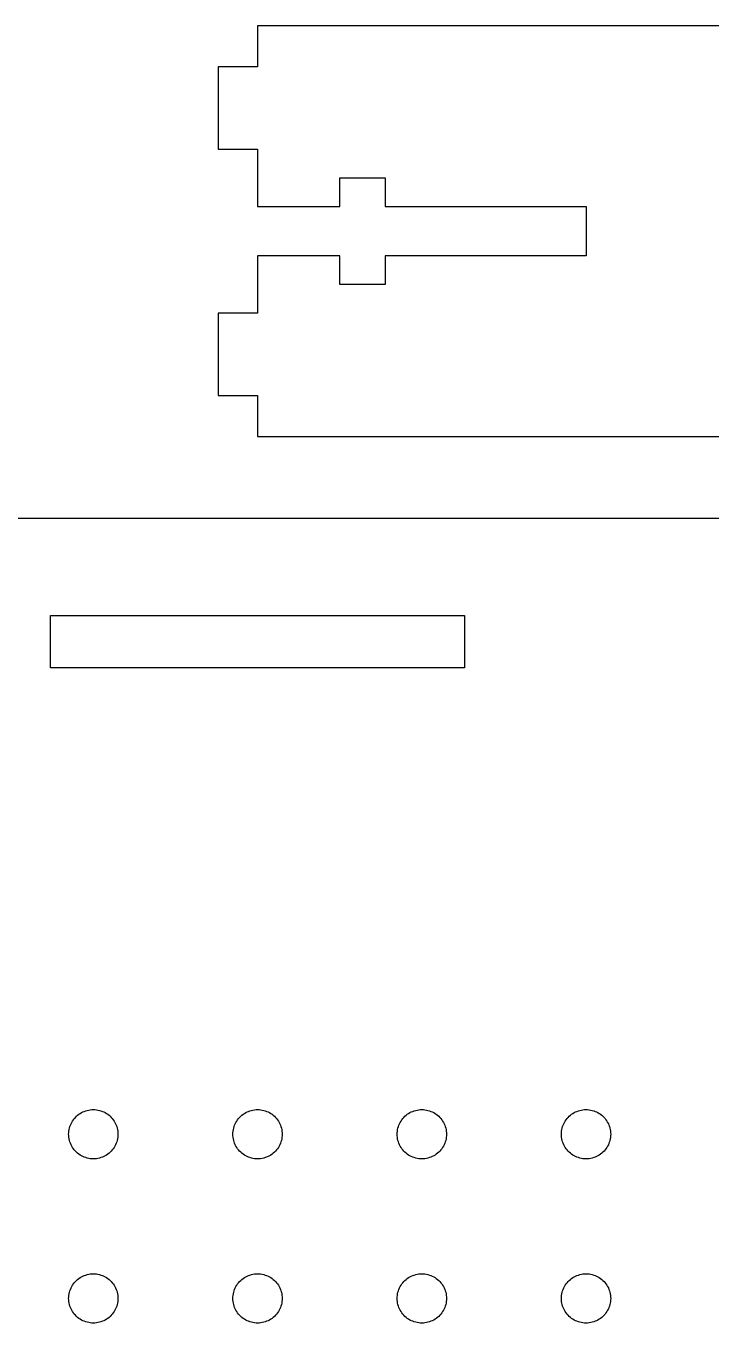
# Model space of a CAD drawing. Header units: metres. Extents: x -75 to 75, y -62 to 92.
# Drawn here: x -14.1 to 27.6, y 13.5 to 92.5 of the extents above; entities that cross this region are included whole.
import ezdxf

# ---------------------------------------------------------------- set-up
doc = ezdxf.new("R2010")
doc.units = ezdxf.units.M

msp = doc.modelspace()

# ---------------------------------------------------------------- linework, layer by layer
for p, q in [((50, 92.5), (0, 92.5)), ((0, 92.5), (0, 90)), ((0, 90), (-2.39999, 90)), ((-2.39999, 90), (-2.39999, 85)), ((-2.39999, 85), (0, 85)), ((0, 85), (0, 81.5)), ((5, 81.5), (5, 83.24)), ((5, 83.24), (7.75999, 83.24)), ((7.75999, 83.24), (7.75999, 81.5)), ((0, 81.5), (5, 81.5)), ((7.75999, 81.5), (20, 81.5)), ((20, 81.5), (20, 78.5)), ((5, 78.5), (0, 78.5)), ((0, 78.5), (0, 75)), ((5, 76.76), (5, 78.5)), ((20, 78.5), (7.75999, 78.5)), ((7.75999, 78.5), (7.75999, 76.76)), ((7.75999, 76.76), (5, 76.76)), ((0, 75), (-2.39999, 75)), ((-2.39999, 75), (-2.39999, 70)), ((-2.39999, 70), (0, 70)), ((0, 70), (0, 67.5)), ((0, 67.5), (50, 67.5)), ((70, 62.5), (-70, 62.5)), ((-12.6, 53.4), (-12.6, 56.6)), ((-12.6, 56.6), (12.6, 56.6)), ((12.6, 56.6), (12.6, 53.4)), ((12.6, 53.4), (-12.6, 53.4)), ((-11.0934, 26.0268), (-11.0268, 26.0934)), ((-11.0268, 26.0934), (-10.9561, 26.1558)), ((-10.9561, 26.1558), (-10.8817, 26.2135)), ((-10.8817, 26.2135), (-10.8037, 26.2665)), ((-10.8037, 26.2665), (-10.7226, 26.3145)), ((-10.7226, 26.3145), (-10.6387, 26.3572)), ((-10.6387, 26.3572), (-10.5522, 26.3947)), ((-10.5522, 26.3947), (-10.4635, 26.4266)), ((-10.4635, 26.4266), (-10.373, 26.4529)), ((-10.373, 26.4529), (-10.2811, 26.4734)), ((-10.2811, 26.4734), (-10.188, 26.4882)), ((-10.188, 26.4882), (-10.0942, 26.497)), ((-10.0942, 26.497), (-10, 26.5)), ((-10, 26.5), (-9.90581, 26.497)), ((-9.90581, 26.497), (-9.812, 26.4882)), ((-9.812, 26.4882), (-9.71892, 26.4734)), ((-9.71892, 26.4734), (-9.62695, 26.4529)), ((-9.62695, 26.4529), (-9.53647, 26.4266)), ((-9.53647, 26.4266), (-9.4478, 26.3947)), ((-9.4478, 26.3947), (-9.36133, 26.3572)), ((-9.36133, 26.3572), (-9.27736, 26.3145)), ((-9.27736, 26.3145), (-9.19626, 26.2665)), ((-9.19626, 26.2665), (-9.11832, 26.2135)), ((-9.11832, 26.2135), (-9.04385, 26.1558)), ((-9.04385, 26.1558), (-8.97318, 26.0934)), ((-8.97318, 26.0934), (-8.90654, 26.0268)), ((-1.09344, 26.0268), (-1.02681, 26.0934)), ((-1.02681, 26.0934), (-0.95613, 26.1558)), ((-0.95613, 26.1558), (-0.88167, 26.2135)), ((-0.88167, 26.2135), (-0.80373, 26.2665)), ((-0.80373, 26.2665), (-0.72263, 26.3145)), ((-0.72263, 26.3145), (-0.63866, 26.3572)), ((-0.63866, 26.3572), (-0.55219, 26.3947)), ((-0.55219, 26.3947), (-0.46352, 26.4266)), ((-0.46352, 26.4266), (-0.37303, 26.4529)), ((-0.37303, 26.4529), (-0.28107, 26.4734)), ((-0.28107, 26.4734), (-0.18799, 26.4882)), ((-0.18799, 26.4882), (-0.09418, 26.497)), ((-0.09418, 26.497), (0, 26.5)), ((0, 26.5), (0.09418, 26.497)), ((0.09418, 26.497), (0.18799, 26.4882)), ((0.18799, 26.4882), (0.28107, 26.4734)), ((0.28107, 26.4734), (0.37303, 26.4529)), ((0.37303, 26.4529), (0.46352, 26.4266)), ((0.46352, 26.4266), (0.55219, 26.3947)), ((0.55219, 26.3947), (0.63866, 26.3572)), ((0.63866, 26.3572), (0.72263, 26.3145)), ((0.72263, 26.3145), (0.80373, 26.2665)), ((0.80373, 26.2665), (0.88167, 26.2135)), ((0.88167, 26.2135), (0.95613, 26.1558)), ((0.95613, 26.1558), (1.02681, 26.0934)), ((1.02681, 26.0934), (1.09344, 26.0268)), ((8.90654, 26.0268), (8.97318, 26.0934)), ((8.97318, 26.0934), (9.04385, 26.1558)), ((9.04385, 26.1558), (9.11832, 26.2135)), ((9.11832, 26.2135), (9.19626, 26.2665)), ((9.19626, 26.2665), (9.27736, 26.3145)), ((9.27736, 26.3145), (9.36133, 26.3572)), ((9.36133, 26.3572), (9.4478, 26.3947)), ((9.4478, 26.3947), (9.53647, 26.4266)), ((9.53647, 26.4266), (9.62695, 26.4529)), ((9.62695, 26.4529), (9.71892, 26.4734)), ((9.71892, 26.4734), (9.812, 26.4882)), ((9.812, 26.4882), (9.90581, 26.497)), ((9.90581, 26.497), (10, 26.5)), ((10, 26.5), (10.0942, 26.497)), ((10.0942, 26.497), (10.188, 26.4882)), ((10.188, 26.4882), (10.2811, 26.4734)), ((10.2811, 26.4734), (10.373, 26.4529)), ((10.373, 26.4529), (10.4635, 26.4266)), ((10.4635, 26.4266), (10.5522, 26.3947)), ((10.5522, 26.3947), (10.6387, 26.3572)), ((10.6387, 26.3572), (10.7226, 26.3145)), ((10.7226, 26.3145), (10.8037, 26.2665)), ((10.8037, 26.2665), (10.8817, 26.2135)), ((10.8817, 26.2135), (10.9561, 26.1558)), ((10.9561, 26.1558), (11.0268, 26.0934)), ((11.0268, 26.0934), (11.0934, 26.0268)), ((18.9065, 26.0268), (18.9732, 26.0934)), ((18.9732, 26.0934), (19.0439, 26.1558)), ((19.0439, 26.1558), (19.1183, 26.2135)), ((19.1183, 26.2135), (19.1963, 26.2665)), ((19.1963, 26.2665), (19.2774, 26.3145)), ((19.2774, 26.3145), (19.3613, 26.3572)), ((19.3613, 26.3572), (19.4478, 26.3947)), ((19.4478, 26.3947), (19.5365, 26.4266)), ((19.5365, 26.4266), (19.627, 26.4529)), ((19.627, 26.4529), (19.7189, 26.4734)), ((19.7189, 26.4734), (19.812, 26.4882)), ((19.812, 26.4882), (19.9058, 26.497)), ((19.9058, 26.497), (20, 26.5)), ((20, 26.5), (20.0942, 26.497)), ((20.0942, 26.497), (20.188, 26.4882)), ((20.188, 26.4882), (20.2811, 26.4734)), ((20.2811, 26.4734), (20.373, 26.4529)), ((20.373, 26.4529), (20.4635, 26.4266)), ((20.4635, 26.4266), (20.5522, 26.3947)), ((20.5522, 26.3947), (20.6387, 26.3572)), ((20.6387, 26.3572), (20.7226, 26.3145)), ((20.7226, 26.3145), (20.8037, 26.2665)), ((20.8037, 26.2665), (20.8817, 26.2135)), ((20.8817, 26.2135), (20.9561, 26.1558)), ((20.9561, 26.1558), (21.0268, 26.0934)), ((21.0268, 26.0934), (21.0934, 26.0268)), ((-11.4882, 25.188), (-11.4734, 25.2811)), ((-11.4734, 25.2811), (-11.4529, 25.373)), ((-11.4529, 25.373), (-11.4266, 25.4635)), ((-11.4266, 25.4635), (-11.3947, 25.5522)), ((-11.3947, 25.5522), (-11.3572, 25.6387)), ((-11.3572, 25.6387), (-11.3145, 25.7226)), ((-11.3145, 25.7226), (-11.2665, 25.8037)), ((-11.2665, 25.8037), (-11.2135, 25.8817)), ((-11.2135, 25.8817), (-11.1558, 25.9561)), ((-11.1558, 25.9561), (-11.0934, 26.0268)), ((-8.90654, 26.0268), (-8.84422, 25.9561)), ((-8.84422, 25.9561), (-8.78647, 25.8817)), ((-8.78647, 25.8817), (-8.73351, 25.8037)), ((-8.73351, 25.8037), (-8.68553, 25.7226)), ((-8.68553, 25.7226), (-8.64275, 25.6387)), ((-8.64275, 25.6387), (-8.60533, 25.5522)), ((-8.60533, 25.5522), (-8.57341, 25.4635)), ((-8.57341, 25.4635), (-8.54712, 25.373)), ((-8.54712, 25.373), (-8.52657, 25.2811)), ((-8.52657, 25.2811), (-8.51183, 25.188)), ((-1.48816, 25.188), (-1.47342, 25.2811)), ((-1.47342, 25.2811), (-1.45287, 25.373)), ((-1.45287, 25.373), (-1.42657, 25.4635)), ((-1.42657, 25.4635), (-1.39465, 25.5522)), ((-1.39465, 25.5522), (-1.35724, 25.6387)), ((-1.35724, 25.6387), (-1.31445, 25.7226)), ((-1.31445, 25.7226), (-1.26648, 25.8037)), ((-1.26648, 25.8037), (-1.21352, 25.8817)), ((-1.21352, 25.8817), (-1.15576, 25.9561)), ((-1.15576, 25.9561), (-1.09344, 26.0268)), ((1.09344, 26.0268), (1.15576, 25.9561)), ((1.15576, 25.9561), (1.21352, 25.8817)), ((1.21352, 25.8817), (1.26648, 25.8037)), ((1.26648, 25.8037), (1.31445, 25.7226)), ((1.31445, 25.7226), (1.35724, 25.6387)), ((1.35724, 25.6387), (1.39465, 25.5522)), ((1.39465, 25.5522), (1.42657, 25.4635)), ((1.42657, 25.4635), (1.45287, 25.373)), ((1.45287, 25.373), (1.47342, 25.2811)), ((1.47342, 25.2811), (1.48816, 25.188)), ((8.51183, 25.188), (8.52657, 25.2811)), ((8.52657, 25.2811), (8.54712, 25.373)), ((8.54712, 25.373), (8.57341, 25.4635)), ((8.57341, 25.4635), (8.60533, 25.5522)), ((8.60533, 25.5522), (8.64275, 25.6387)), ((8.64275, 25.6387), (8.68553, 25.7226)), ((8.68553, 25.7226), (8.73351, 25.8037)), ((8.73351, 25.8037), (8.78647, 25.8817)), ((8.78647, 25.8817), (8.84422, 25.9561)), ((8.84422, 25.9561), (8.90654, 26.0268)), ((11.0934, 26.0268), (11.1558, 25.9561)), ((11.1558, 25.9561), (11.2135, 25.8817)), ((11.2135, 25.8817), (11.2665, 25.8037)), ((11.2665, 25.8037), (11.3145, 25.7226)), ((11.3145, 25.7226), (11.3572, 25.6387)), ((11.3572, 25.6387), (11.3947, 25.5522)), ((11.3947, 25.5522), (11.4266, 25.4635)), ((11.4266, 25.4635), (11.4529, 25.373)), ((11.4529, 25.373), (11.4734, 25.2811)), ((11.4734, 25.2811), (11.4882, 25.188)), ((18.5118, 25.188), (18.5266, 25.2811)), ((18.5266, 25.2811), (18.5471, 25.373)), ((18.5471, 25.373), (18.5734, 25.4635)), ((18.5734, 25.4635), (18.6053, 25.5522)), ((18.6053, 25.5522), (18.6427, 25.6387)), ((18.6427, 25.6387), (18.6855, 25.7226)), ((18.6855, 25.7226), (18.7335, 25.8037)), ((18.7335, 25.8037), (18.7865, 25.8817)), ((18.7865, 25.8817), (18.8442, 25.9561)), ((18.8442, 25.9561), (18.9065, 26.0268)), ((21.0934, 26.0268), (21.1558, 25.9561)), ((21.1558, 25.9561), (21.2135, 25.8817)), ((21.2135, 25.8817), (21.2665, 25.8037)), ((21.2665, 25.8037), (21.3145, 25.7226)), ((21.3145, 25.7226), (21.3572, 25.6387)), ((21.3572, 25.6387), (21.3947, 25.5522)), ((21.3947, 25.5522), (21.4266, 25.4635)), ((21.4266, 25.4635), (21.4529, 25.373)), ((21.4529, 25.373), (21.4734, 25.2811)), ((21.4734, 25.2811), (21.4882, 25.188)), ((-11.5, 25), (-11.497, 25.0942)), ((-11.497, 24.9058), (-11.5, 25)), ((-11.497, 25.0942), (-11.4882, 25.188)), ((-11.4882, 24.812), (-11.497, 24.9058)), ((-11.4734, 24.7189), (-11.4882, 24.812)), ((-11.4529, 24.627), (-11.4734, 24.7189)), ((-11.4266, 24.5365), (-11.4529, 24.627)), ((-11.3947, 24.4478), (-11.4266, 24.5365)), ((-8.57341, 24.5365), (-8.60533, 24.4478)), ((-8.54712, 24.627), (-8.57341, 24.5365)), ((-8.52657, 24.7189), (-8.54712, 24.627)), ((-8.51183, 24.812), (-8.52657, 24.7189)), ((-8.51183, 25.188), (-8.50294, 25.0942)), ((-8.50294, 24.9058), (-8.51183, 24.812)), ((-8.50294, 25.0942), (-8.5, 25)), ((-8.5, 25), (-8.50294, 24.9058)), ((-1.5, 25), (-1.49704, 25.0942)), ((-1.49704, 24.9058), (-1.5, 25)), ((-1.49704, 25.0942), (-1.48816, 25.188)), ((-1.48816, 24.812), (-1.49704, 24.9058)), ((-1.47342, 24.7189), (-1.48816, 24.812)), ((-1.45287, 24.627), (-1.47342, 24.7189)), ((-1.42657, 24.5365), (-1.45287, 24.627)), ((-1.39465, 24.4478), (-1.42657, 24.5365)), ((1.42657, 24.5365), (1.39465, 24.4478)), ((1.45287, 24.627), (1.42657, 24.5365)), ((1.47342, 24.7189), (1.45287, 24.627)), ((1.48816, 24.812), (1.47342, 24.7189)), ((1.48816, 25.188), (1.49704, 25.0942)), ((1.49704, 24.9058), (1.48816, 24.812)), ((1.49704, 25.0942), (1.5, 25)), ((1.5, 25), (1.49704, 24.9058)), ((8.5, 25), (8.50294, 25.0942)), ((8.50294, 24.9058), (8.5, 25)), ((8.50294, 25.0942), (8.51183, 25.188)), ((8.51183, 24.812), (8.50294, 24.9058)), ((8.52657, 24.7189), (8.51183, 24.812)), ((8.54712, 24.627), (8.52657, 24.7189)), ((8.57341, 24.5365), (8.54712, 24.627)), ((8.60533, 24.4478), (8.57341, 24.5365)), ((11.4266, 24.5365), (11.3947, 24.4478)), ((11.4529, 24.627), (11.4266, 24.5365)), ((11.4734, 24.7189), (11.4529, 24.627)), ((11.4882, 24.812), (11.4734, 24.7189)), ((11.4882, 25.188), (11.497, 25.0942)), ((11.497, 24.9058), (11.4882, 24.812)), ((11.497, 25.0942), (11.5, 25)), ((11.5, 25), (11.497, 24.9058)), ((18.5, 25), (18.5029, 25.0942)), ((18.5029, 24.9058), (18.5, 25)), ((18.5029, 25.0942), (18.5118, 25.188)), ((18.5118, 24.812), (18.5029, 24.9058)), ((18.5266, 24.7189), (18.5118, 24.812)), ((18.5471, 24.627), (18.5266, 24.7189)), ((18.5734, 24.5365), (18.5471, 24.627)), ((18.6053, 24.4478), (18.5734, 24.5365)), ((21.4266, 24.5365), (21.3947, 24.4478)), ((21.4529, 24.627), (21.4266, 24.5365)), ((21.4734, 24.7189), (21.4529, 24.627)), ((21.4882, 24.812), (21.4734, 24.7189)), ((21.4882, 25.188), (21.497, 25.0942)), ((21.497, 24.9058), (21.4882, 24.812)), ((21.497, 25.0942), (21.5, 25)), ((21.5, 25), (21.497, 24.9058)), ((-11.3572, 24.3613), (-11.3947, 24.4478)), ((-11.3145, 24.2774), (-11.3572, 24.3613)), ((-11.2665, 24.1963), (-11.3145, 24.2774)), ((-11.2135, 24.1183), (-11.2665, 24.1963)), ((-11.1558, 24.0439), (-11.2135, 24.1183)), ((-11.0934, 23.9732), (-11.1558, 24.0439)), ((-11.0268, 23.9065), (-11.0934, 23.9732)), ((-10.9561, 23.8442), (-11.0268, 23.9065)), ((-10.8817, 23.7865), (-10.9561, 23.8442)), ((-10.8037, 23.7335), (-10.8817, 23.7865)), ((-10.7226, 23.6855), (-10.8037, 23.7335)), ((-9.19626, 23.7335), (-9.27736, 23.6855)), ((-9.11832, 23.7865), (-9.19626, 23.7335)), ((-9.04385, 23.8442), (-9.11832, 23.7865)), ((-8.97318, 23.9065), (-9.04385, 23.8442)), ((-8.90654, 23.9732), (-8.97318, 23.9065)), ((-8.84422, 24.0439), (-8.90654, 23.9732)), ((-8.78647, 24.1183), (-8.84422, 24.0439)), ((-8.73351, 24.1963), (-8.78647, 24.1183)), ((-8.68553, 24.2774), (-8.73351, 24.1963)), ((-8.64275, 24.3613), (-8.68553, 24.2774)), ((-8.60533, 24.4478), (-8.64275, 24.3613)), ((-1.35724, 24.3613), (-1.39465, 24.4478)), ((-1.31445, 24.2774), (-1.35724, 24.3613)), ((-1.26648, 24.1963), (-1.31445, 24.2774)), ((-1.21352, 24.1183), (-1.26648, 24.1963)), ((-1.15576, 24.0439), (-1.21352, 24.1183)), ((-1.09344, 23.9732), (-1.15576, 24.0439)), ((-1.02681, 23.9065), (-1.09344, 23.9732)), ((-0.95613, 23.8442), (-1.02681, 23.9065)), ((-0.88167, 23.7865), (-0.95613, 23.8442)), ((-0.80373, 23.7335), (-0.88167, 23.7865)), ((-0.72263, 23.6855), (-0.80373, 23.7335)), ((0.80373, 23.7335), (0.72263, 23.6855)), ((0.88167, 23.7865), (0.80373, 23.7335)), ((0.95613, 23.8442), (0.88167, 23.7865)), ((1.02681, 23.9065), (0.95613, 23.8442)), ((1.09344, 23.9732), (1.02681, 23.9065)), ((1.15576, 24.0439), (1.09344, 23.9732)), ((1.21352, 24.1183), (1.15576, 24.0439)), ((1.26648, 24.1963), (1.21352, 24.1183)), ((1.31445, 24.2774), (1.26648, 24.1963)), ((1.35724, 24.3613), (1.31445, 24.2774)), ((1.39465, 24.4478), (1.35724, 24.3613)), ((8.64275, 24.3613), (8.60533, 24.4478)), ((8.68553, 24.2774), (8.64275, 24.3613)), ((8.73351, 24.1963), (8.68553, 24.2774)), ((8.78647, 24.1183), (8.73351, 24.1963)), ((8.84422, 24.0439), (8.78647, 24.1183)), ((8.90654, 23.9732), (8.84422, 24.0439)), ((8.97318, 23.9065), (8.90654, 23.9732)), ((9.04385, 23.8442), (8.97318, 23.9065)), ((9.11832, 23.7865), (9.04385, 23.8442)), ((9.19626, 23.7335), (9.11832, 23.7865)), ((9.27736, 23.6855), (9.19626, 23.7335)), ((10.8037, 23.7335), (10.7226, 23.6855)), ((10.8817, 23.7865), (10.8037, 23.7335)), ((10.9561, 23.8442), (10.8817, 23.7865)), ((11.0268, 23.9065), (10.9561, 23.8442)), ((11.0934, 23.9732), (11.0268, 23.9065)), ((11.1558, 24.0439), (11.0934, 23.9732)), ((11.2135, 24.1183), (11.1558, 24.0439)), ((11.2665, 24.1963), (11.2135, 24.1183)), ((11.3145, 24.2774), (11.2665, 24.1963)), ((11.3572, 24.3613), (11.3145, 24.2774)), ((11.3947, 24.4478), (11.3572, 24.3613)), ((18.6427, 24.3613), (18.6053, 24.4478)), ((18.6855, 24.2774), (18.6427, 24.3613)), ((18.7335, 24.1963), (18.6855, 24.2774)), ((18.7865, 24.1183), (18.7335, 24.1963)), ((18.8442, 24.0439), (18.7865, 24.1183)), ((18.9065, 23.9732), (18.8442, 24.0439)), ((18.9732, 23.9065), (18.9065, 23.9732)), ((19.0439, 23.8442), (18.9732, 23.9065)), ((19.1183, 23.7865), (19.0439, 23.8442)), ((19.1963, 23.7335), (19.1183, 23.7865)), ((19.2774, 23.6855), (19.1963, 23.7335)), ((20.8037, 23.7335), (20.7226, 23.6855)), ((20.8817, 23.7865), (20.8037, 23.7335)), ((20.9561, 23.8442), (20.8817, 23.7865)), ((21.0268, 23.9065), (20.9561, 23.8442)), ((21.0934, 23.9732), (21.0268, 23.9065)), ((21.1558, 24.0439), (21.0934, 23.9732)), ((21.2135, 24.1183), (21.1558, 24.0439)), ((21.2665, 24.1963), (21.2135, 24.1183)), ((21.3145, 24.2774), (21.2665, 24.1963)), ((21.3572, 24.3613), (21.3145, 24.2774)), ((21.3947, 24.4478), (21.3572, 24.3613)), ((-10.6387, 23.6427), (-10.7226, 23.6855)), ((-10.5522, 23.6053), (-10.6387, 23.6427)), ((-10.4635, 23.5734), (-10.5522, 23.6053)), ((-10.373, 23.5471), (-10.4635, 23.5734)), ((-10.2811, 23.5266), (-10.373, 23.5471)), ((-10.188, 23.5118), (-10.2811, 23.5266)), ((-10.0942, 23.5029), (-10.188, 23.5118)), ((-10, 23.5), (-10.0942, 23.5029)), ((-9.90581, 23.5029), (-10, 23.5)), ((-9.812, 23.5118), (-9.90581, 23.5029)), ((-9.71892, 23.5266), (-9.812, 23.5118)), ((-9.62695, 23.5471), (-9.71892, 23.5266)), ((-9.53647, 23.5734), (-9.62695, 23.5471)), ((-9.4478, 23.6053), (-9.53647, 23.5734)), ((-9.36133, 23.6427), (-9.4478, 23.6053)), ((-9.27736, 23.6855), (-9.36133, 23.6427)), ((-0.63866, 23.6427), (-0.72263, 23.6855)), ((-0.55219, 23.6053), (-0.63866, 23.6427)), ((-0.46352, 23.5734), (-0.55219, 23.6053)), ((-0.37303, 23.5471), (-0.46352, 23.5734)), ((-0.28107, 23.5266), (-0.37303, 23.5471)), ((-0.18799, 23.5118), (-0.28107, 23.5266)), ((-0.09418, 23.5029), (-0.18799, 23.5118)), ((0, 23.5), (-0.09418, 23.5029)), ((0.09418, 23.5029), (0, 23.5)), ((0.18799, 23.5118), (0.09418, 23.5029)), ((0.28107, 23.5266), (0.18799, 23.5118)), ((0.37303, 23.5471), (0.28107, 23.5266)), ((0.46352, 23.5734), (0.37303, 23.5471)), ((0.55219, 23.6053), (0.46352, 23.5734)), ((0.63866, 23.6427), (0.55219, 23.6053)), ((0.72263, 23.6855), (0.63866, 23.6427)), ((9.36133, 23.6427), (9.27736, 23.6855)), ((9.4478, 23.6053), (9.36133, 23.6427)), ((9.53647, 23.5734), (9.4478, 23.6053)), ((9.62695, 23.5471), (9.53647, 23.5734)), ((9.71892, 23.5266), (9.62695, 23.5471)), ((9.812, 23.5118), (9.71892, 23.5266)), ((9.90581, 23.5029), (9.812, 23.5118)), ((10, 23.5), (9.90581, 23.5029)), ((10.0942, 23.5029), (10, 23.5)), ((10.188, 23.5118), (10.0942, 23.5029)), ((10.2811, 23.5266), (10.188, 23.5118)), ((10.373, 23.5471), (10.2811, 23.5266)), ((10.4635, 23.5734), (10.373, 23.5471)), ((10.5522, 23.6053), (10.4635, 23.5734)), ((10.6387, 23.6427), (10.5522, 23.6053)), ((10.7226, 23.6855), (10.6387, 23.6427)), ((19.3613, 23.6427), (19.2774, 23.6855)), ((19.4478, 23.6053), (19.3613, 23.6427)), ((19.5365, 23.5734), (19.4478, 23.6053)), ((19.627, 23.5471), (19.5365, 23.5734)), ((19.7189, 23.5266), (19.627, 23.5471)), ((19.812, 23.5118), (19.7189, 23.5266)), ((19.9058, 23.5029), (19.812, 23.5118)), ((20, 23.5), (19.9058, 23.5029)), ((20.0942, 23.5029), (20, 23.5)), ((20.188, 23.5118), (20.0942, 23.5029)), ((20.2811, 23.5266), (20.188, 23.5118)), ((20.373, 23.5471), (20.2811, 23.5266)), ((20.4635, 23.5734), (20.373, 23.5471)), ((20.5522, 23.6053), (20.4635, 23.5734)), ((20.6387, 23.6427), (20.5522, 23.6053)), ((20.7226, 23.6855), (20.6387, 23.6427)), ((-11.3145, 15.7226), (-11.2665, 15.8037)), ((-11.2665, 15.8037), (-11.2135, 15.8817)), ((-11.2135, 15.8817), (-11.1558, 15.9561)), ((-11.1558, 15.9561), (-11.0934, 16.0268)), ((-11.0934, 16.0268), (-11.0268, 16.0934)), ((-11.0268, 16.0934), (-10.9561, 16.1558)), ((-10.9561, 16.1558), (-10.8817, 16.2135)), ((-10.8817, 16.2135), (-10.8037, 16.2665)), ((-10.8037, 16.2665), (-10.7226, 16.3145)), ((-10.7226, 16.3145), (-10.6387, 16.3572)), ((-10.6387, 16.3572), (-10.5522, 16.3947)), ((-10.5522, 16.3947), (-10.4635, 16.4266)), ((-10.4635, 16.4266), (-10.373, 16.4529)), ((-10.373, 16.4529), (-10.2811, 16.4734)), ((-10.2811, 16.4734), (-10.188, 16.4882)), ((-10.188, 16.4882), (-10.0942, 16.497)), ((-10.0942, 16.497), (-10, 16.5)), ((-10, 16.5), (-9.90581, 16.497)), ((-9.90581, 16.497), (-9.812, 16.4882)), ((-9.812, 16.4882), (-9.71892, 16.4734)), ((-9.71892, 16.4734), (-9.62695, 16.4529)), ((-9.62695, 16.4529), (-9.53647, 16.4266)), ((-9.53647, 16.4266), (-9.4478, 16.3947)), ((-9.4478, 16.3947), (-9.36133, 16.3572)), ((-9.36133, 16.3572), (-9.27736, 16.3145)), ((-9.27736, 16.3145), (-9.19626, 16.2665)), ((-9.19626, 16.2665), (-9.11832, 16.2135)), ((-9.11832, 16.2135), (-9.04385, 16.1558)), ((-9.04385, 16.1558), (-8.97318, 16.0934)), ((-8.97318, 16.0934), (-8.90654, 16.0268)), ((-8.90654, 16.0268), (-8.84422, 15.9561)), ((-8.84422, 15.9561), (-8.78647, 15.8817)), ((-8.78647, 15.8817), (-8.73351, 15.8037)), ((-8.73351, 15.8037), (-8.68553, 15.7226)), ((-1.31445, 15.7226), (-1.26648, 15.8037)), ((-1.26648, 15.8037), (-1.21352, 15.8817)), ((-1.21352, 15.8817), (-1.15576, 15.9561)), ((-1.15576, 15.9561), (-1.09344, 16.0268)), ((-1.09344, 16.0268), (-1.02681, 16.0934)), ((-1.02681, 16.0934), (-0.95613, 16.1558)), ((-0.95613, 16.1558), (-0.88167, 16.2135)), ((-0.88167, 16.2135), (-0.80373, 16.2665)), ((-0.80373, 16.2665), (-0.72263, 16.3145)), ((-0.72263, 16.3145), (-0.63866, 16.3572)), ((-0.63866, 16.3572), (-0.55219, 16.3947)), ((-0.55219, 16.3947), (-0.46352, 16.4266)), ((-0.46352, 16.4266), (-0.37303, 16.4529)), ((-0.37303, 16.4529), (-0.28107, 16.4734)), ((-0.28107, 16.4734), (-0.18799, 16.4882)), ((-0.18799, 16.4882), (-0.09418, 16.497)), ((-0.09418, 16.497), (0, 16.5)), ((0, 16.5), (0.09418, 16.497)), ((0.09418, 16.497), (0.18799, 16.4882)), ((0.18799, 16.4882), (0.28107, 16.4734)), ((0.28107, 16.4734), (0.37303, 16.4529)), ((0.37303, 16.4529), (0.46352, 16.4266)), ((0.46352, 16.4266), (0.55219, 16.3947)), ((0.55219, 16.3947), (0.63866, 16.3572)), ((0.63866, 16.3572), (0.72263, 16.3145)), ((0.72263, 16.3145), (0.80373, 16.2665)), ((0.80373, 16.2665), (0.88167, 16.2135)), ((0.88167, 16.2135), (0.95613, 16.1558)), ((0.95613, 16.1558), (1.02681, 16.0934)), ((1.02681, 16.0934), (1.09344, 16.0268)), ((1.09344, 16.0268), (1.15576, 15.9561)), ((1.15576, 15.9561), (1.21352, 15.8817)), ((1.21352, 15.8817), (1.26648, 15.8037)), ((1.26648, 15.8037), (1.31445, 15.7226)), ((8.68553, 15.7226), (8.73351, 15.8037)), ((8.73351, 15.8037), (8.78647, 15.8817)), ((8.78647, 15.8817), (8.84422, 15.9561)), ((8.84422, 15.9561), (8.90654, 16.0268)), ((8.90654, 16.0268), (8.97318, 16.0934)), ((8.97318, 16.0934), (9.04385, 16.1558)), ((9.04385, 16.1558), (9.11832, 16.2135)), ((9.11832, 16.2135), (9.19626, 16.2665)), ((9.19626, 16.2665), (9.27736, 16.3145)), ((9.27736, 16.3145), (9.36133, 16.3572)), ((9.36133, 16.3572), (9.4478, 16.3947)), ((9.4478, 16.3947), (9.53647, 16.4266)), ((9.53647, 16.4266), (9.62695, 16.4529)), ((9.62695, 16.4529), (9.71892, 16.4734)), ((9.71892, 16.4734), (9.812, 16.4882)), ((9.812, 16.4882), (9.90581, 16.497)), ((9.90581, 16.497), (10, 16.5)), ((10, 16.5), (10.0942, 16.497)), ((10.0942, 16.497), (10.188, 16.4882)), ((10.188, 16.4882), (10.2811, 16.4734)), ((10.2811, 16.4734), (10.373, 16.4529)), ((10.373, 16.4529), (10.4635, 16.4266)), ((10.4635, 16.4266), (10.5522, 16.3947)), ((10.5522, 16.3947), (10.6387, 16.3572)), ((10.6387, 16.3572), (10.7226, 16.3145)), ((10.7226, 16.3145), (10.8037, 16.2665)), ((10.8037, 16.2665), (10.8817, 16.2135)), ((10.8817, 16.2135), (10.9561, 16.1558)), ((10.9561, 16.1558), (11.0268, 16.0934)), ((11.0268, 16.0934), (11.0934, 16.0268)), ((11.0934, 16.0268), (11.1558, 15.9561)), ((11.1558, 15.9561), (11.2135, 15.8817)), ((11.2135, 15.8817), (11.2665, 15.8037)), ((11.2665, 15.8037), (11.3145, 15.7226)), ((18.6855, 15.7226), (18.7335, 15.8037)), ((18.7335, 15.8037), (18.7865, 15.8817)), ((18.7865, 15.8817), (18.8442, 15.9561)), ((18.8442, 15.9561), (18.9065, 16.0268)), ((18.9065, 16.0268), (18.9732, 16.0934)), ((18.9732, 16.0934), (19.0439, 16.1558)), ((19.0439, 16.1558), (19.1183, 16.2135)), ((19.1183, 16.2135), (19.1963, 16.2665)), ((19.1963, 16.2665), (19.2774, 16.3145)), ((19.2774, 16.3145), (19.3613, 16.3572)), ((19.3613, 16.3572), (19.4478, 16.3947)), ((19.4478, 16.3947), (19.5365, 16.4266)), ((19.5365, 16.4266), (19.627, 16.4529)), ((19.627, 16.4529), (19.7189, 16.4734)), ((19.7189, 16.4734), (19.812, 16.4882)), ((19.812, 16.4882), (19.9058, 16.497)), ((19.9058, 16.497), (20, 16.5)), ((20, 16.5), (20.0942, 16.497)), ((20.0942, 16.497), (20.188, 16.4882)), ((20.188, 16.4882), (20.2811, 16.4734)), ((20.2811, 16.4734), (20.373, 16.4529)), ((20.373, 16.4529), (20.4635, 16.4266)), ((20.4635, 16.4266), (20.5522, 16.3947)), ((20.5522, 16.3947), (20.6387, 16.3572)), ((20.6387, 16.3572), (20.7226, 16.3145)), ((20.7226, 16.3145), (20.8037, 16.2665)), ((20.8037, 16.2665), (20.8817, 16.2135)), ((20.8817, 16.2135), (20.9561, 16.1558)), ((20.9561, 16.1558), (21.0268, 16.0934)), ((21.0268, 16.0934), (21.0934, 16.0268)), ((21.0934, 16.0268), (21.1558, 15.9561)), ((21.1558, 15.9561), (21.2135, 15.8817)), ((21.2135, 15.8817), (21.2665, 15.8037)), ((21.2665, 15.8037), (21.3145, 15.7226)), ((-11.5, 15), (-11.497, 15.0942)), ((-11.497, 15.0942), (-11.4882, 15.188)), ((-11.4882, 15.188), (-11.4734, 15.2811)), ((-11.4734, 15.2811), (-11.4529, 15.373)), ((-11.4529, 15.373), (-11.4266, 15.4635)), ((-11.4266, 15.4635), (-11.3947, 15.5522)), ((-11.3947, 15.5522), (-11.3572, 15.6387)), ((-11.3572, 15.6387), (-11.3145, 15.7226)), ((-8.68553, 15.7226), (-8.64275, 15.6387)), ((-8.64275, 15.6387), (-8.60533, 15.5522)), ((-8.60533, 15.5522), (-8.57341, 15.4635)), ((-8.57341, 15.4635), (-8.54712, 15.373)), ((-8.54712, 15.373), (-8.52657, 15.2811)), ((-8.52657, 15.2811), (-8.51183, 15.188)), ((-8.51183, 15.188), (-8.50294, 15.0942)), ((-8.50294, 15.0942), (-8.5, 15)), ((-1.5, 15), (-1.49704, 15.0942)), ((-1.49704, 15.0942), (-1.48816, 15.188)), ((-1.48816, 15.188), (-1.47342, 15.2811)), ((-1.47342, 15.2811), (-1.45287, 15.373)), ((-1.45287, 15.373), (-1.42657, 15.4635)), ((-1.42657, 15.4635), (-1.39465, 15.5522)), ((-1.39465, 15.5522), (-1.35724, 15.6387)), ((-1.35724, 15.6387), (-1.31445, 15.7226)), ((1.31445, 15.7226), (1.35724, 15.6387)), ((1.35724, 15.6387), (1.39465, 15.5522)), ((1.39465, 15.5522), (1.42657, 15.4635)), ((1.42657, 15.4635), (1.45287, 15.373)), ((1.45287, 15.373), (1.47342, 15.2811)), ((1.47342, 15.2811), (1.48816, 15.188)), ((1.48816, 15.188), (1.49704, 15.0942)), ((1.49704, 15.0942), (1.5, 15)), ((8.5, 15), (8.50294, 15.0942)), ((8.50294, 15.0942), (8.51183, 15.188)), ((8.51183, 15.188), (8.52657, 15.2811)), ((8.52657, 15.2811), (8.54712, 15.373)), ((8.54712, 15.373), (8.57341, 15.4635)), ((8.57341, 15.4635), (8.60533, 15.5522)), ((8.60533, 15.5522), (8.64275, 15.6387)), ((8.64275, 15.6387), (8.68553, 15.7226)), ((11.3145, 15.7226), (11.3572, 15.6387)), ((11.3572, 15.6387), (11.3947, 15.5522)), ((11.3947, 15.5522), (11.4266, 15.4635)), ((11.4266, 15.4635), (11.4529, 15.373)), ((11.4529, 15.373), (11.4734, 15.2811)), ((11.4734, 15.2811), (11.4882, 15.188)), ((11.4882, 15.188), (11.497, 15.0942)), ((11.497, 15.0942), (11.5, 15)), ((18.5, 15), (18.5029, 15.0942)), ((18.5029, 15.0942), (18.5118, 15.188)), ((18.5118, 15.188), (18.5266, 15.2811)), ((18.5266, 15.2811), (18.5471, 15.373)), ((18.5471, 15.373), (18.5734, 15.4635)), ((18.5734, 15.4635), (18.6053, 15.5522)), ((18.6053, 15.5522), (18.6427, 15.6387)), ((18.6427, 15.6387), (18.6855, 15.7226)), ((21.3145, 15.7226), (21.3572, 15.6387)), ((21.3572, 15.6387), (21.3947, 15.5522)), ((21.3947, 15.5522), (21.4266, 15.4635)), ((21.4266, 15.4635), (21.4529, 15.373)), ((21.4529, 15.373), (21.4734, 15.2811)), ((21.4734, 15.2811), (21.4882, 15.188)), ((21.4882, 15.188), (21.497, 15.0942)), ((21.497, 15.0942), (21.5, 15)), ((-11.497, 14.9058), (-11.5, 15)), ((-11.4882, 14.812), (-11.497, 14.9058)), ((-11.4734, 14.7189), (-11.4882, 14.812)), ((-11.4529, 14.627), (-11.4734, 14.7189)), ((-11.4266, 14.5365), (-11.4529, 14.627)), ((-11.3947, 14.4478), (-11.4266, 14.5365)), ((-11.3572, 14.3613), (-11.3947, 14.4478)), ((-11.3145, 14.2774), (-11.3572, 14.3613)), ((-11.2665, 14.1963), (-11.3145, 14.2774)), ((-8.68553, 14.2774), (-8.73351, 14.1963)), ((-8.64275, 14.3613), (-8.68553, 14.2774)), ((-8.60533, 14.4478), (-8.64275, 14.3613)), ((-8.57341, 14.5365), (-8.60533, 14.4478)), ((-8.54712, 14.627), (-8.57341, 14.5365)), ((-8.52657, 14.7189), (-8.54712, 14.627)), ((-8.51183, 14.812), (-8.52657, 14.7189)), ((-8.50294, 14.9058), (-8.51183, 14.812)), ((-8.5, 15), (-8.50294, 14.9058)), ((-1.49704, 14.9058), (-1.5, 15)), ((-1.48816, 14.812), (-1.49704, 14.9058)), ((-1.47342, 14.7189), (-1.48816, 14.812)), ((-1.45287, 14.627), (-1.47342, 14.7189)), ((-1.42657, 14.5365), (-1.45287, 14.627)), ((-1.39465, 14.4478), (-1.42657, 14.5365)), ((-1.35724, 14.3613), (-1.39465, 14.4478)), ((-1.31445, 14.2774), (-1.35724, 14.3613)), ((-1.26648, 14.1963), (-1.31445, 14.2774)), ((1.31445, 14.2774), (1.26648, 14.1963)), ((1.35724, 14.3613), (1.31445, 14.2774)), ((1.39465, 14.4478), (1.35724, 14.3613)), ((1.42657, 14.5365), (1.39465, 14.4478)), ((1.45287, 14.627), (1.42657, 14.5365)), ((1.47342, 14.7189), (1.45287, 14.627)), ((1.48816, 14.812), (1.47342, 14.7189)), ((1.49704, 14.9058), (1.48816, 14.812)), ((1.5, 15), (1.49704, 14.9058)), ((8.50294, 14.9058), (8.5, 15)), ((8.51183, 14.812), (8.50294, 14.9058)), ((8.52657, 14.7189), (8.51183, 14.812)), ((8.54712, 14.627), (8.52657, 14.7189)), ((8.57341, 14.5365), (8.54712, 14.627)), ((8.60533, 14.4478), (8.57341, 14.5365)), ((8.64275, 14.3613), (8.60533, 14.4478)), ((8.68553, 14.2774), (8.64275, 14.3613)), ((8.73351, 14.1963), (8.68553, 14.2774)), ((11.3145, 14.2774), (11.2665, 14.1963)), ((11.3572, 14.3613), (11.3145, 14.2774)), ((11.3947, 14.4478), (11.3572, 14.3613)), ((11.4266, 14.5365), (11.3947, 14.4478)), ((11.4529, 14.627), (11.4266, 14.5365)), ((11.4734, 14.7189), (11.4529, 14.627)), ((11.4882, 14.812), (11.4734, 14.7189)), ((11.497, 14.9058), (11.4882, 14.812)), ((11.5, 15), (11.497, 14.9058)), ((18.5029, 14.9058), (18.5, 15)), ((18.5118, 14.812), (18.5029, 14.9058)), ((18.5266, 14.7189), (18.5118, 14.812)), ((18.5471, 14.627), (18.5266, 14.7189)), ((18.5734, 14.5365), (18.5471, 14.627)), ((18.6053, 14.4478), (18.5734, 14.5365)), ((18.6427, 14.3613), (18.6053, 14.4478)), ((18.6855, 14.2774), (18.6427, 14.3613)), ((18.7335, 14.1963), (18.6855, 14.2774)), ((21.3145, 14.2774), (21.2665, 14.1963)), ((21.3572, 14.3613), (21.3145, 14.2774)), ((21.3947, 14.4478), (21.3572, 14.3613)), ((21.4266, 14.5365), (21.3947, 14.4478)), ((21.4529, 14.627), (21.4266, 14.5365)), ((21.4734, 14.7189), (21.4529, 14.627)), ((21.4882, 14.812), (21.4734, 14.7189)), ((21.497, 14.9058), (21.4882, 14.812)), ((21.5, 15), (21.497, 14.9058)), ((-11.2135, 14.1183), (-11.2665, 14.1963)), ((-11.1558, 14.0439), (-11.2135, 14.1183)), ((-11.0934, 13.9732), (-11.1558, 14.0439)), ((-11.0268, 13.9065), (-11.0934, 13.9732)), ((-10.9561, 13.8442), (-11.0268, 13.9065)), ((-10.8817, 13.7865), (-10.9561, 13.8442)), ((-10.8037, 13.7335), (-10.8817, 13.7865)), ((-10.7226, 13.6855), (-10.8037, 13.7335)), ((-10.6387, 13.6427), (-10.7226, 13.6855)), ((-10.5522, 13.6053), (-10.6387, 13.6427)), ((-10.4635, 13.5734), (-10.5522, 13.6053)), ((-10.373, 13.5471), (-10.4635, 13.5734)), ((-10.2811, 13.5266), (-10.373, 13.5471)), ((-10.188, 13.5118), (-10.2811, 13.5266)), ((-10.0942, 13.5029), (-10.188, 13.5118)), ((-10, 13.5), (-10.0942, 13.5029)), ((-9.90581, 13.5029), (-10, 13.5)), ((-9.812, 13.5118), (-9.90581, 13.5029)), ((-9.71892, 13.5266), (-9.812, 13.5118)), ((-9.62695, 13.5471), (-9.71892, 13.5266)), ((-9.53647, 13.5734), (-9.62695, 13.5471)), ((-9.4478, 13.6053), (-9.53647, 13.5734)), ((-9.36133, 13.6427), (-9.4478, 13.6053)), ((-9.27736, 13.6855), (-9.36133, 13.6427)), ((-9.19626, 13.7335), (-9.27736, 13.6855)), ((-9.11832, 13.7865), (-9.19626, 13.7335)), ((-9.04385, 13.8442), (-9.11832, 13.7865)), ((-8.97318, 13.9065), (-9.04385, 13.8442)), ((-8.90654, 13.9732), (-8.97318, 13.9065)), ((-8.84422, 14.0439), (-8.90654, 13.9732)), ((-8.78647, 14.1183), (-8.84422, 14.0439)), ((-8.73351, 14.1963), (-8.78647, 14.1183)), ((-1.21352, 14.1183), (-1.26648, 14.1963)), ((-1.15576, 14.0439), (-1.21352, 14.1183)), ((-1.09344, 13.9732), (-1.15576, 14.0439)), ((-1.02681, 13.9065), (-1.09344, 13.9732)), ((-0.95613, 13.8442), (-1.02681, 13.9065)), ((-0.88167, 13.7865), (-0.95613, 13.8442)), ((-0.80373, 13.7335), (-0.88167, 13.7865)), ((-0.72263, 13.6855), (-0.80373, 13.7335)), ((-0.63866, 13.6427), (-0.72263, 13.6855)), ((-0.55219, 13.6053), (-0.63866, 13.6427)), ((-0.46352, 13.5734), (-0.55219, 13.6053)), ((-0.37303, 13.5471), (-0.46352, 13.5734)), ((-0.28107, 13.5266), (-0.37303, 13.5471)), ((-0.18799, 13.5118), (-0.28107, 13.5266)), ((-0.09418, 13.5029), (-0.18799, 13.5118)), ((0, 13.5), (-0.09418, 13.5029)), ((0.09418, 13.5029), (0, 13.5)), ((0.18799, 13.5118), (0.09418, 13.5029)), ((0.28107, 13.5266), (0.18799, 13.5118)), ((0.37303, 13.5471), (0.28107, 13.5266)), ((0.46352, 13.5734), (0.37303, 13.5471)), ((0.55219, 13.6053), (0.46352, 13.5734)), ((0.63866, 13.6427), (0.55219, 13.6053)), ((0.72263, 13.6855), (0.63866, 13.6427)), ((0.80373, 13.7335), (0.72263, 13.6855)), ((0.88167, 13.7865), (0.80373, 13.7335)), ((0.95613, 13.8442), (0.88167, 13.7865)), ((1.02681, 13.9065), (0.95613, 13.8442)), ((1.09344, 13.9732), (1.02681, 13.9065)), ((1.15576, 14.0439), (1.09344, 13.9732)), ((1.21352, 14.1183), (1.15576, 14.0439)), ((1.26648, 14.1963), (1.21352, 14.1183)), ((8.78647, 14.1183), (8.73351, 14.1963)), ((8.84422, 14.0439), (8.78647, 14.1183)), ((8.90654, 13.9732), (8.84422, 14.0439)), ((8.97318, 13.9065), (8.90654, 13.9732)), ((9.04385, 13.8442), (8.97318, 13.9065)), ((9.11832, 13.7865), (9.04385, 13.8442)), ((9.19626, 13.7335), (9.11832, 13.7865)), ((9.27736, 13.6855), (9.19626, 13.7335)), ((9.36133, 13.6427), (9.27736, 13.6855)), ((9.4478, 13.6053), (9.36133, 13.6427)), ((9.53647, 13.5734), (9.4478, 13.6053)), ((9.62695, 13.5471), (9.53647, 13.5734)), ((9.71892, 13.5266), (9.62695, 13.5471)), ((9.812, 13.5118), (9.71892, 13.5266)), ((9.90581, 13.5029), (9.812, 13.5118)), ((10, 13.5), (9.90581, 13.5029)), ((10.0942, 13.5029), (10, 13.5)), ((10.188, 13.5118), (10.0942, 13.5029)), ((10.2811, 13.5266), (10.188, 13.5118)), ((10.373, 13.5471), (10.2811, 13.5266)), ((10.4635, 13.5734), (10.373, 13.5471)), ((10.5522, 13.6053), (10.4635, 13.5734)), ((10.6387, 13.6427), (10.5522, 13.6053)), ((10.7226, 13.6855), (10.6387, 13.6427)), ((10.8037, 13.7335), (10.7226, 13.6855)), ((10.8817, 13.7865), (10.8037, 13.7335)), ((10.9561, 13.8442), (10.8817, 13.7865)), ((11.0268, 13.9065), (10.9561, 13.8442)), ((11.0934, 13.9732), (11.0268, 13.9065)), ((11.1558, 14.0439), (11.0934, 13.9732)), ((11.2135, 14.1183), (11.1558, 14.0439)), ((11.2665, 14.1963), (11.2135, 14.1183)), ((18.7865, 14.1183), (18.7335, 14.1963)), ((18.8442, 14.0439), (18.7865, 14.1183)), ((18.9065, 13.9732), (18.8442, 14.0439)), ((18.9732, 13.9065), (18.9065, 13.9732)), ((19.0439, 13.8442), (18.9732, 13.9065)), ((19.1183, 13.7865), (19.0439, 13.8442)), ((19.1963, 13.7335), (19.1183, 13.7865)), ((19.2774, 13.6855), (19.1963, 13.7335)), ((19.3613, 13.6427), (19.2774, 13.6855)), ((19.4478, 13.6053), (19.3613, 13.6427)), ((19.5365, 13.5734), (19.4478, 13.6053)), ((19.627, 13.5471), (19.5365, 13.5734)), ((19.7189, 13.5266), (19.627, 13.5471)), ((19.812, 13.5118), (19.7189, 13.5266)), ((19.9058, 13.5029), (19.812, 13.5118)), ((20, 13.5), (19.9058, 13.5029)), ((20.0942, 13.5029), (20, 13.5)), ((20.188, 13.5118), (20.0942, 13.5029)), ((20.2811, 13.5266), (20.188, 13.5118)), ((20.373, 13.5471), (20.2811, 13.5266)), ((20.4635, 13.5734), (20.373, 13.5471)), ((20.5522, 13.6053), (20.4635, 13.5734)), ((20.6387, 13.6427), (20.5522, 13.6053)), ((20.7226, 13.6855), (20.6387, 13.6427)), ((20.8037, 13.7335), (20.7226, 13.6855)), ((20.8817, 13.7865), (20.8037, 13.7335)), ((20.9561, 13.8442), (20.8817, 13.7865)), ((21.0268, 13.9065), (20.9561, 13.8442)), ((21.0934, 13.9732), (21.0268, 13.9065)), ((21.1558, 14.0439), (21.0934, 13.9732)), ((21.2135, 14.1183), (21.1558, 14.0439)), ((21.2665, 14.1963), (21.2135, 14.1183))]:
    msp.add_line(p, q)

doc.saveas('drawing.dxf')
